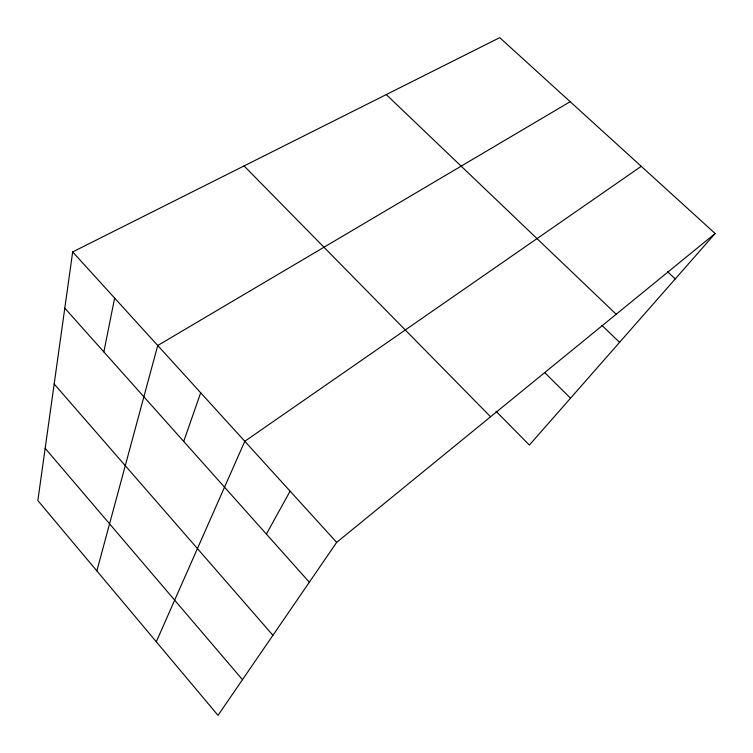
<?xml version="1.0" encoding="UTF-8"?>
<svg xmlns="http://www.w3.org/2000/svg" width="753" height="753" viewBox="0 0 753 753"><rect width="100%" height="100%" fill="white"/><g stroke="black" fill="none" stroke-linecap="round" stroke-linejoin="round"><path stroke-width="1.13" d="M72.674 251.926L37.848 500.557L218.012 715.35L336.666 542.376L715.152 233.505L499.728 37.65L72.674 251.926L336.666 542.376M103.848 351.915L114.635 298.094M96.855 570.906L157.725 345.505L570.172 101.702M183.713 441.427L200.684 392.765M156.295 641.772L244.791 441.296L641.255 166.319M266.393 534.103L290.103 491.144M715.152 233.505L529.368 445.07L496.048 411.27M667.591 271.758L675.281 278.911M386.251 94.586L616.199 314.255M601.976 325.409L619.578 342.342M544.73 372.65L570.529 398.196M244.066 165.924L490.58 416.776M64.796 308.146L309.332 582.229M54.169 383.983L272.925 635.287M45.161 448.289L242.475 679.677"/></g></svg>
